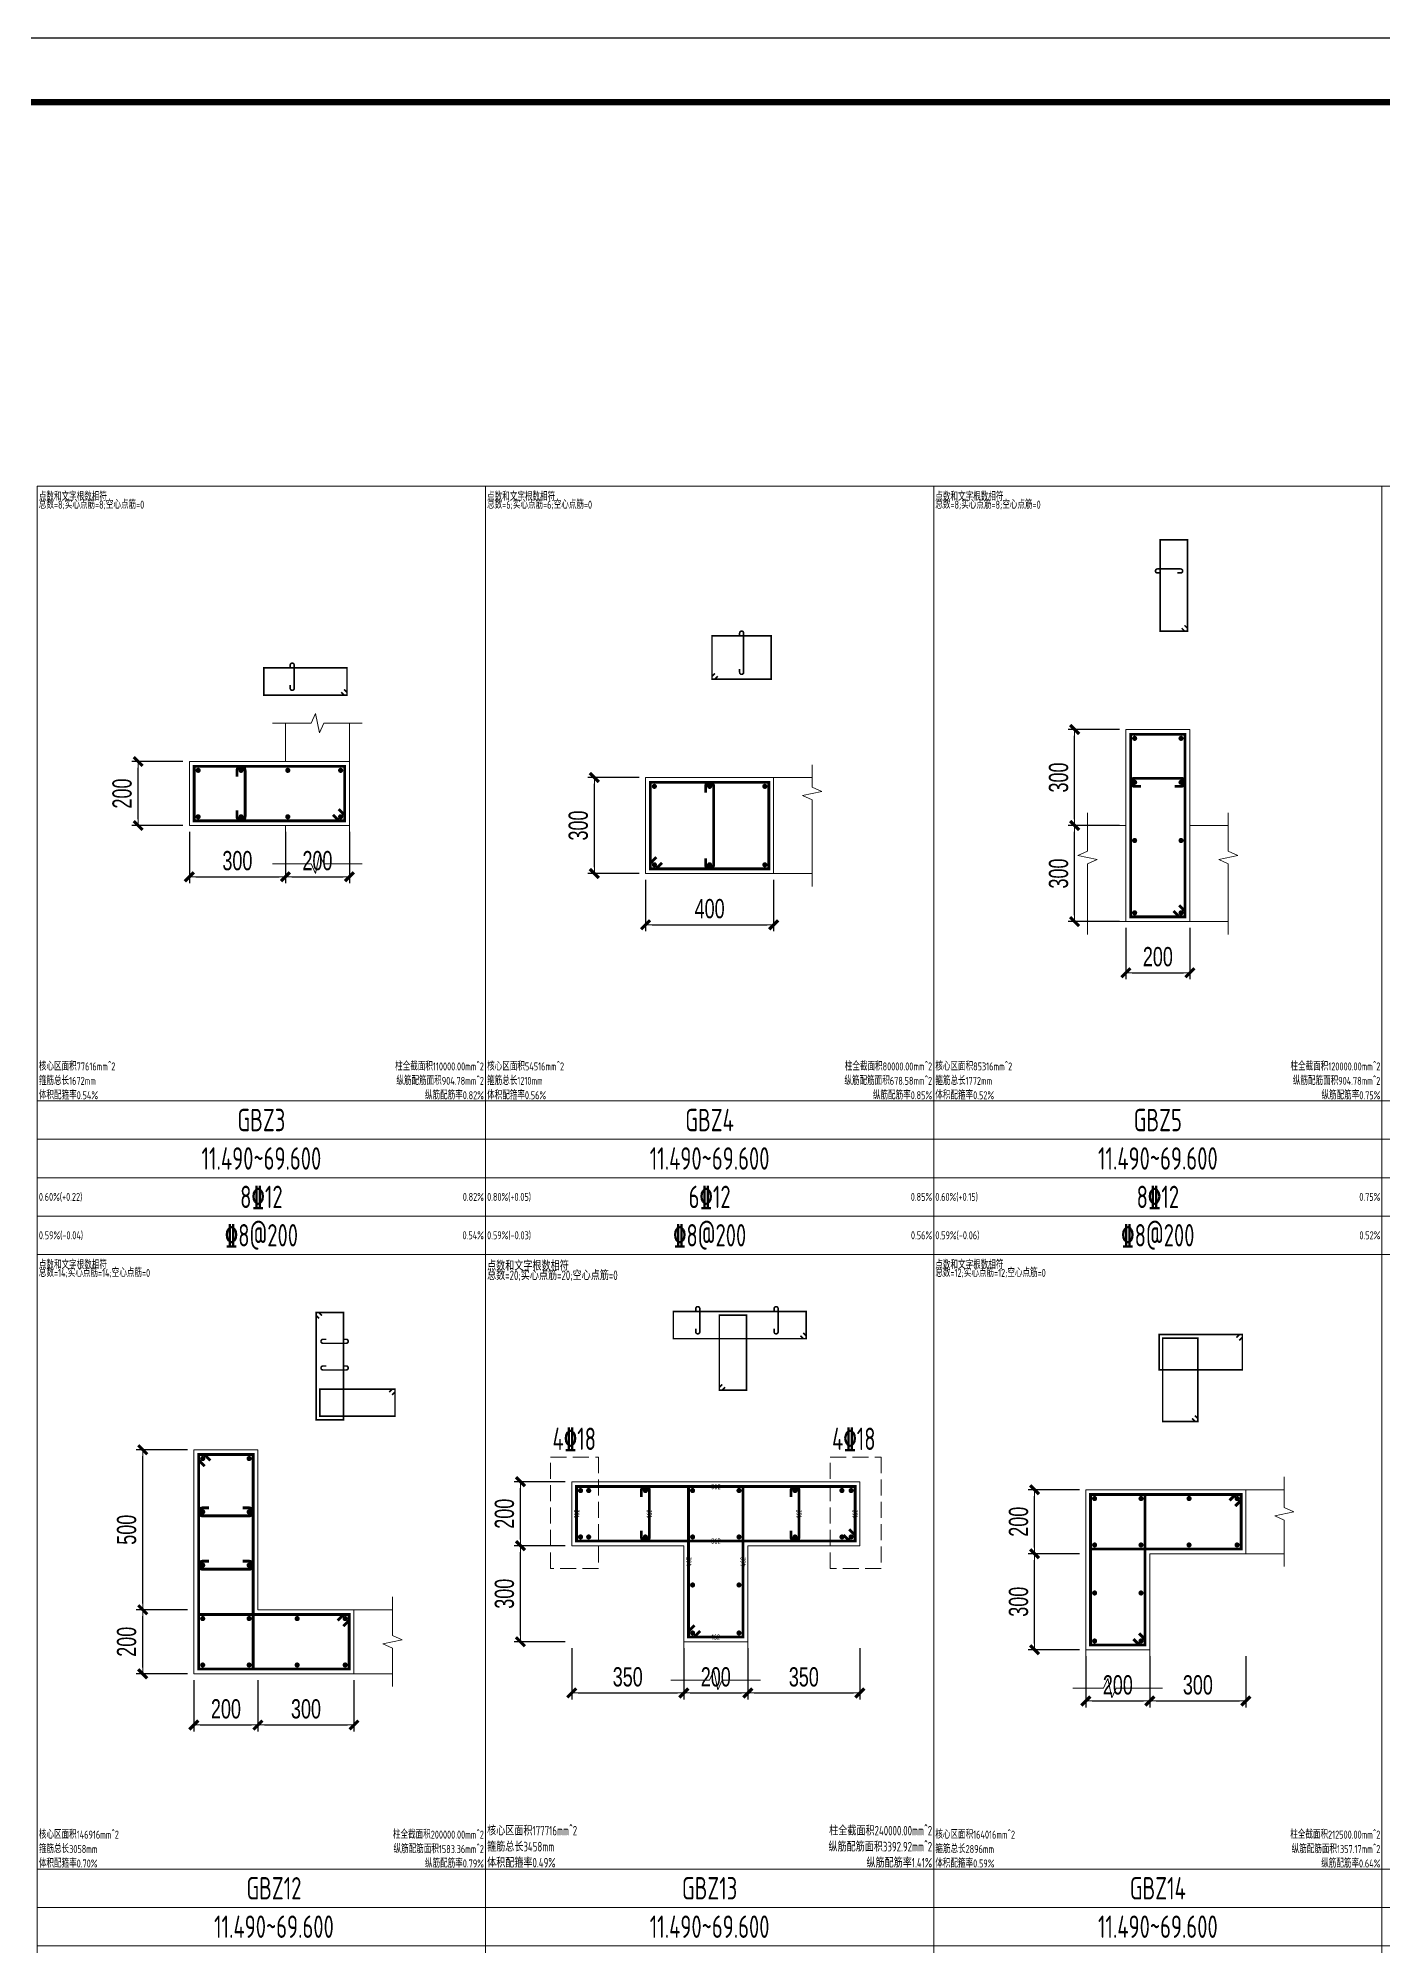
# Model space of a CAD drawing. Extents: x -129922 to 1190196, y -520662 to 139923.
# Drawn here: x 388096 to 409096, y -353309 to -323509 of the extents above; entities that cross this region are included whole.
import ezdxf
from ezdxf.enums import TextEntityAlignment as Align

# ---------------------------------------------------------------- set-up
doc = ezdxf.new("R2010")
doc.units = 0
doc.header["$LTSCALE"] = 1000
doc.header["$MEASUREMENT"] = 0
doc.linetypes.add('DASH', pattern=[0.35, 0.25, -0.1])
for name, color, linetype, lineweight in [('S-墙柱-REIN', 1, 'Continuous', 20), ('S-墙柱-大样细线', 7, 'Continuous', 20), ('S-墙柱-编号', 4, 'Continuous', 20), ('S-墙柱-连梁虚线', 4, 'DASH', 20), ('S-大样-DIM', 3, 'Continuous', 20), ('S-大样-REIN', 1, 'Continuous', 20), ('S-大样-实线', 2, 'Continuous', 20), ('S-通用-TAB', 7, 'Continuous', 20)]:
    doc.layers.add(name, color=color, linetype=linetype, lineweight=lineweight)
doc.layers.add('Y-云图图框', color=7, linetype='Continuous')
doc.layers.add('箍筋长度', color=3, linetype='Continuous', plot=False)
doc.layers.add('配箍校核', color=34, linetype='Continuous', plot=False)
doc.styles.add('_YT_Name', font='simhei.ttf', dxfattribs={"width": 0.8})
doc.styles.add('_YT_Sign_Text', font='ros.shx', dxfattribs={"width": 0.8, "bigfont": 'hztxt.shx'})
doc.styles.add('BW_Dim', font='Bweng.shx', dxfattribs={"width": 0.7, "bigfont": 'hztxt.shx'})
doc.styles.add('BW_Rein', font='tssdeng.shx', dxfattribs={"width": 0.7, "bigfont": 'hztxt.shx'})
doc.styles.get("Standard").update_dxf_attribs({"font": 'gbenor.shx', "bigfont": 'gbcbig.shx'})
doc.styles.add('TSSD_Rein', font='tssdeng.shx', dxfattribs={"width": 0.7, "bigfont": 'hztxt.shx'})
doc.dimstyles.new('Cyz_20_100', dxfattribs={"dimtxt": 300, "dimasz": 100, "dimexe": 100, "dimexo": 100, "dimgap": 100, "dimtad": 1, "dimdec": 0, "dimlfac": 0.2, "dimzin": 0, "dimdsep": 46, "dimtxsty": 'BW_Dim', "dimblk": '_bwk', "dimcen": 0, "dimclrt": 7, "dimadec": 0, "dimazin": 0, "dimtfac": 1, "dimtdec": 0, "dimtix": 1, "dimtmove": 2, "dimatfit": 0, "dimfxl": 0, "dimtolj": 1, "dimtzin": 0, "dimarcsym": 0})

# ---------------------------------------------------------------- blocks, each defined once
blk = doc.blocks.new('ECMCTK_A1_横_单行图名--0')
at = {"color": 4}
blk.add_lwpolyline([(0, 0), (841, 0), (841, 594), (0, 594)], close=True, dxfattribs=at)
at = {"const_width": 1}
blk.add_lwpolyline([(25, 10), (831, 10), (831, 584), (25, 584)], close=True, dxfattribs=at)
at = {"color": 80, "flags": 3}
for tag, height, p in [('YTHQINS', 3, (34.31, 585.5)), ('ECMCKEY', 3, (292.07, 288.23)), ('YTTQINS', 5.62, (848.03, 12.81)), ('YTFRAME', 3, (652.76, 5.84)), ('YTBARCODE_T1', 3, (749.78, 5.95))]:
    blk.add_attdef(tag, text='', height=height, dxfattribs=at).set_placement(p, align=Align.MIDDLE_CENTER)
for tag, height, style, width, p in [('证书编号', 4, '_YT_Sign_Text', 0.8, (708.87, 43.81)), ('审查批准号', 4, '_YT_Sign_Text', 0.8, (761.06, 43.81)), ('工程号', 4, '_YT_Sign_Text', 0.5, (804.08, 44.12)), ('设计单位', 6, '_YT_Name', 0.8, (623.75, 38.6)), ('建设单位', 4, '_YT_Sign_Text', 0.8, (734.96, 36.11)), ('阶段', 4, '_YT_Sign_Text', 0.8, (804.08, 35.81)), ('项目号', 4, '_YT_Sign_Text', 0.5, (822.08, 33.72)), ('项目名称', 4, '_YT_Sign_Text', 0.8, (734.96, 28.11)), ('专业', 4, '_YT_Sign_Text', 0.8, (804.08, 27.31)), ('图纸编号', 4, '_YT_Sign_Text', 0.5, (803.93, 19.36)), ('图纸名称', 4.5, '_YT_Name', 0.8, (735.39, 15.06)), ('出图比例', 4.2, '_YT_Sign_Text', 0.8, (681.82, 11.78)), ('日期', 4, '_YT_Sign_Text', 0.5, (803.88, 12.13)), ('版本号', 4, '_YT_Sign_Text', 0.8, (822.08, 13))]:
    blk.add_attdef(tag, text='', height=height, dxfattribs=dict(style=style, width=width)).set_placement(p, align=Align.CENTER)
at = {"style": '_YT_Sign_Text', "width": 0.8, "flags": 3}
for tag, p, height in [('{审定人}', (605.87, 26.45), 6.24), ('{校对人}', (658.35, 26.53), 6.24), ('[审定人]', (590.95, 27.81), 4.1), ('[校对人]', (642.23, 27.82), 4.1), ('[审核人]', (591.01, 19.76), 4.1), ('{审核人}', (606.98, 18.44), 6.24), ('[设计人]', (642.47, 20.21), 4.1), ('{设计人}', (658.48, 18.54), 6.24), ('[项目负责人]', (590.78, 12.01), 4.1), ('{项目负责人}', (608.28, 10.72), 6.24), ('[专业负责人]', (642.74, 11.77), 4.1), ('{专业负责人}', (658.58, 10.36), 6.24)]:
    blk.add_attdef(tag, p, '', height=height, dxfattribs=at)
at = {"color": 80, "flags": 3}
for tag, p in [('YTQRCODE', (551.04, 11.91)), ('YTBZSIT', (25, 10)), ('EXT_TK_LEFT', (25, 10))]:
    blk.add_attdef(tag, p, '', height=3, dxfattribs=at)
blk = doc.blocks.new('_bwk')
blk.add_line((-1, 0), (0, 0))
at = {"const_width": 0.5}
blk.add_lwpolyline([(-0.7, -0.7), (0.7, 0.7)], dxfattribs=at)
blk = doc.blocks.new('*D1570')
at = {"layer": 'Defpoints', "color": 0}
for p in [(391528, -349059), (393028, -349059), (393028, -349859)]:
    blk.add_point(p, dxfattribs=at)
at = {"layer": 'S-大样-DIM', "color": 0, "lineweight": -2}
for p, q in [((391528, -349159), (391528, -349959)), ((393028, -349159), (393028, -349959)), ((391628, -349859), (392928, -349859))]:
    blk.add_line(p, q, dxfattribs=at)
at = {"layer": 'S-大样-DIM', "color": 0, "lineweight": -2, "xscale": 100, "yscale": 100, "zscale": 100, "rotation": 180}
blk.add_blockref('_bwk', (391528, -349859), dxfattribs=at)
at = {"layer": 'S-大样-DIM', "color": 0, "lineweight": -2, "xscale": 100, "yscale": 100, "zscale": 100}
blk.add_blockref('_bwk', (393028, -349859), dxfattribs=at)
at = {"layer": 'S-大样-DIM', "color": 7, "insert": (392278, -349609), "char_height": 300, "attachment_point": 5, "style": 'BW_Dim'}
blk.add_mtext('\\A1;300', dxfattribs=at)
blk = doc.blocks.new('*D1571')
at = {"layer": 'Defpoints', "color": 0}
for p in [(390528, -349059), (391528, -349059), (391528, -349859)]:
    blk.add_point(p, dxfattribs=at)
at = {"layer": 'S-大样-DIM', "color": 0, "lineweight": -2}
for p, q in [((390528, -349159), (390528, -349959)), ((391528, -349159), (391528, -349959)), ((390628, -349859), (391428, -349859))]:
    blk.add_line(p, q, dxfattribs=at)
at = {"layer": 'S-大样-DIM', "color": 0, "lineweight": -2, "xscale": 100, "yscale": 100, "zscale": 100, "rotation": 180}
blk.add_blockref('_bwk', (390528, -349859), dxfattribs=at)
at = {"layer": 'S-大样-DIM', "color": 0, "lineweight": -2, "xscale": 100, "yscale": 100, "zscale": 100}
blk.add_blockref('_bwk', (391528, -349859), dxfattribs=at)
at = {"layer": 'S-大样-DIM', "color": 7, "insert": (391028, -349609), "char_height": 300, "attachment_point": 5, "style": 'BW_Dim'}
blk.add_mtext('\\A1;200', dxfattribs=at)
blk = doc.blocks.new('*D1572')
at = {"layer": 'Defpoints', "color": 0}
for p in [(389728, -345559), (390528, -345559), (390528, -348059)]:
    blk.add_point(p, dxfattribs=at)
at = {"layer": 'S-大样-DIM', "color": 0, "lineweight": -2}
for p, q in [((390428, -345559), (389628, -345559)), ((389728, -347959), (389728, -345659)), ((390428, -348059), (389628, -348059))]:
    blk.add_line(p, q, dxfattribs=at)
at = {"layer": 'S-大样-DIM', "color": 0, "lineweight": -2, "xscale": 100, "yscale": 100, "zscale": 100}
for p, rotation in [((389728, -345559), 90), ((389728, -348059), 270)]:
    blk.add_blockref('_bwk', p, dxfattribs=dict(at, rotation=rotation))
at = {"layer": 'S-大样-DIM', "color": 7, "insert": (389478, -346809), "char_height": 300, "attachment_point": 5, "rotation": 90, "style": 'BW_Dim'}
blk.add_mtext('\\A1;500', dxfattribs=at)
blk = doc.blocks.new('*D1573')
at = {"layer": 'Defpoints', "color": 0}
for p in [(389728, -348059), (390528, -348059), (390528, -349059)]:
    blk.add_point(p, dxfattribs=at)
at = {"layer": 'S-大样-DIM', "color": 0, "lineweight": -2}
for p, q in [((390428, -348059), (389628, -348059)), ((389728, -348959), (389728, -348159)), ((390428, -349059), (389628, -349059))]:
    blk.add_line(p, q, dxfattribs=at)
at = {"layer": 'S-大样-DIM', "color": 0, "lineweight": -2, "xscale": 100, "yscale": 100, "zscale": 100}
for p, rotation in [((389728, -348059), 90), ((389728, -349059), 270)]:
    blk.add_blockref('_bwk', p, dxfattribs=dict(at, rotation=rotation))
at = {"layer": 'S-大样-DIM', "color": 7, "insert": (389478, -348559), "char_height": 300, "attachment_point": 5, "rotation": 90, "style": 'BW_Dim'}
blk.add_mtext('\\A1;200', dxfattribs=at)
blk = doc.blocks.new('*D1578')
at = {"layer": 'Defpoints', "color": 0}
for p in [(389657, -334809), (390457, -334809), (390457, -335809)]:
    blk.add_point(p, dxfattribs=at)
at = {"layer": 'S-大样-DIM', "color": 0, "lineweight": -2}
for p, q in [((390357, -334809), (389557, -334809)), ((389657, -335709), (389657, -334909)), ((390357, -335809), (389557, -335809))]:
    blk.add_line(p, q, dxfattribs=at)
at = {"layer": 'S-大样-DIM', "color": 0, "lineweight": -2, "xscale": 100, "yscale": 100, "zscale": 100}
for p, rotation in [((389657, -334809), 90), ((389657, -335809), 270)]:
    blk.add_blockref('_bwk', p, dxfattribs=dict(at, rotation=rotation))
at = {"layer": 'S-大样-DIM', "color": 7, "insert": (389407, -335309), "char_height": 300, "attachment_point": 5, "rotation": 90, "style": 'BW_Dim'}
blk.add_mtext('\\A1;200', dxfattribs=at)
blk = doc.blocks.new('*D1579')
at = {"layer": 'Defpoints', "color": 0}
for p in [(397582, -336559), (399582, -336559), (399582, -337359)]:
    blk.add_point(p, dxfattribs=at)
at = {"layer": 'S-大样-DIM', "color": 0, "lineweight": -2}
for p, q in [((397582, -336659), (397582, -337459)), ((399582, -336659), (399582, -337459)), ((397682, -337359), (399482, -337359))]:
    blk.add_line(p, q, dxfattribs=at)
at = {"layer": 'S-大样-DIM', "color": 0, "lineweight": -2, "xscale": 100, "yscale": 100, "zscale": 100, "rotation": 180}
blk.add_blockref('_bwk', (397582, -337359), dxfattribs=at)
at = {"layer": 'S-大样-DIM', "color": 0, "lineweight": -2, "xscale": 100, "yscale": 100, "zscale": 100}
blk.add_blockref('_bwk', (399582, -337359), dxfattribs=at)
at = {"layer": 'S-大样-DIM', "color": 7, "insert": (398582, -337109), "char_height": 300, "attachment_point": 5, "style": 'BW_Dim'}
blk.add_mtext('\\A1;400', dxfattribs=at)
blk = doc.blocks.new('*D1580')
at = {"layer": 'Defpoints', "color": 0}
for p in [(396782, -335059), (397582, -335059), (397582, -336559)]:
    blk.add_point(p, dxfattribs=at)
at = {"layer": 'S-大样-DIM', "color": 0, "lineweight": -2}
for p, q in [((397482, -335059), (396682, -335059)), ((396782, -336459), (396782, -335159)), ((397482, -336559), (396682, -336559))]:
    blk.add_line(p, q, dxfattribs=at)
at = {"layer": 'S-大样-DIM', "color": 0, "lineweight": -2, "xscale": 100, "yscale": 100, "zscale": 100}
for p, rotation in [((396782, -335059), 90), ((396782, -336559), 270)]:
    blk.add_blockref('_bwk', p, dxfattribs=dict(at, rotation=rotation))
at = {"layer": 'S-大样-DIM', "color": 7, "insert": (396532, -335809), "char_height": 300, "attachment_point": 5, "rotation": 90, "style": 'BW_Dim'}
blk.add_mtext('\\A1;300', dxfattribs=at)
blk = doc.blocks.new('*D1594')
at = {"layer": 'Defpoints', "color": 0}
for p in [(399178, -348559), (400928, -348559), (400928, -349359)]:
    blk.add_point(p, dxfattribs=at)
at = {"layer": 'S-大样-DIM', "color": 0, "lineweight": -2}
for p, q in [((399178, -348659), (399178, -349459)), ((400928, -348659), (400928, -349459)), ((399278, -349359), (400828, -349359))]:
    blk.add_line(p, q, dxfattribs=at)
at = {"layer": 'S-大样-DIM', "color": 0, "lineweight": -2, "xscale": 100, "yscale": 100, "zscale": 100, "rotation": 180}
blk.add_blockref('_bwk', (399178, -349359), dxfattribs=at)
at = {"layer": 'S-大样-DIM', "color": 0, "lineweight": -2, "xscale": 100, "yscale": 100, "zscale": 100}
blk.add_blockref('_bwk', (400928, -349359), dxfattribs=at)
at = {"layer": 'S-大样-DIM', "color": 7, "insert": (400053, -349109), "char_height": 300, "attachment_point": 5, "style": 'BW_Dim'}
blk.add_mtext('\\A1;350', dxfattribs=at)
blk = doc.blocks.new('*D1595')
at = {"layer": 'Defpoints', "color": 0}
for p in [(398178, -348559), (399178, -348559), (399178, -349359)]:
    blk.add_point(p, dxfattribs=at)
at = {"layer": 'S-大样-DIM', "color": 0, "lineweight": -2}
for p, q in [((398178, -348659), (398178, -349459)), ((399178, -348659), (399178, -349459)), ((398278, -349359), (399078, -349359))]:
    blk.add_line(p, q, dxfattribs=at)
at = {"layer": 'S-大样-DIM', "color": 0, "lineweight": -2, "xscale": 100, "yscale": 100, "zscale": 100, "rotation": 180}
blk.add_blockref('_bwk', (398178, -349359), dxfattribs=at)
at = {"layer": 'S-大样-DIM', "color": 0, "lineweight": -2, "xscale": 100, "yscale": 100, "zscale": 100}
blk.add_blockref('_bwk', (399178, -349359), dxfattribs=at)
at = {"layer": 'S-大样-DIM', "color": 7, "insert": (398678, -349109), "char_height": 300, "attachment_point": 5, "style": 'BW_Dim'}
blk.add_mtext('\\A1;200', dxfattribs=at)
blk = doc.blocks.new('*D1596')
at = {"layer": 'Defpoints', "color": 0}
for p in [(396428, -348559), (398178, -348559), (398178, -349359)]:
    blk.add_point(p, dxfattribs=at)
at = {"layer": 'S-大样-DIM', "color": 0, "lineweight": -2}
for p, q in [((396428, -348659), (396428, -349459)), ((398178, -348659), (398178, -349459)), ((396528, -349359), (398078, -349359))]:
    blk.add_line(p, q, dxfattribs=at)
at = {"layer": 'S-大样-DIM', "color": 0, "lineweight": -2, "xscale": 100, "yscale": 100, "zscale": 100, "rotation": 180}
blk.add_blockref('_bwk', (396428, -349359), dxfattribs=at)
at = {"layer": 'S-大样-DIM', "color": 0, "lineweight": -2, "xscale": 100, "yscale": 100, "zscale": 100}
blk.add_blockref('_bwk', (398178, -349359), dxfattribs=at)
at = {"layer": 'S-大样-DIM', "color": 7, "insert": (397303, -349109), "char_height": 300, "attachment_point": 5, "style": 'BW_Dim'}
blk.add_mtext('\\A1;350', dxfattribs=at)
blk = doc.blocks.new('*D1597')
at = {"layer": 'Defpoints', "color": 0}
for p in [(395628, -346059), (396428, -346059), (396428, -347059)]:
    blk.add_point(p, dxfattribs=at)
at = {"layer": 'S-大样-DIM', "color": 0, "lineweight": -2}
for p, q in [((396328, -346059), (395528, -346059)), ((395628, -346959), (395628, -346159)), ((396328, -347059), (395528, -347059))]:
    blk.add_line(p, q, dxfattribs=at)
at = {"layer": 'S-大样-DIM', "color": 0, "lineweight": -2, "xscale": 100, "yscale": 100, "zscale": 100}
for p, rotation in [((395628, -346059), 90), ((395628, -347059), 270)]:
    blk.add_blockref('_bwk', p, dxfattribs=dict(at, rotation=rotation))
at = {"layer": 'S-大样-DIM', "color": 7, "insert": (395378, -346559), "char_height": 300, "attachment_point": 5, "rotation": 90, "style": 'BW_Dim'}
blk.add_mtext('\\A1;200', dxfattribs=at)
blk = doc.blocks.new('*D1598')
at = {"layer": 'Defpoints', "color": 0}
for p in [(395628, -347059), (396428, -347059), (396428, -348559)]:
    blk.add_point(p, dxfattribs=at)
at = {"layer": 'S-大样-DIM', "color": 0, "lineweight": -2}
for p, q in [((396328, -347059), (395528, -347059)), ((395628, -348459), (395628, -347159)), ((396328, -348559), (395528, -348559))]:
    blk.add_line(p, q, dxfattribs=at)
at = {"layer": 'S-大样-DIM', "color": 0, "lineweight": -2, "xscale": 100, "yscale": 100, "zscale": 100}
for p, rotation in [((395628, -347059), 90), ((395628, -348559), 270)]:
    blk.add_blockref('_bwk', p, dxfattribs=dict(at, rotation=rotation))
at = {"layer": 'S-大样-DIM', "color": 7, "insert": (395378, -347809), "char_height": 300, "attachment_point": 5, "rotation": 90, "style": 'BW_Dim'}
blk.add_mtext('\\A1;300', dxfattribs=at)
blk = doc.blocks.new('*D1599')
at = {"layer": 'Defpoints', "color": 0}
for p in [(405457, -348684), (406957, -348684), (406957, -349484)]:
    blk.add_point(p, dxfattribs=at)
at = {"layer": 'S-大样-DIM', "color": 0, "lineweight": -2}
for p, q in [((405457, -348784), (405457, -349584)), ((406957, -348784), (406957, -349584)), ((405557, -349484), (406857, -349484))]:
    blk.add_line(p, q, dxfattribs=at)
at = {"layer": 'S-大样-DIM', "color": 0, "lineweight": -2, "xscale": 100, "yscale": 100, "zscale": 100, "rotation": 180}
blk.add_blockref('_bwk', (405457, -349484), dxfattribs=at)
at = {"layer": 'S-大样-DIM', "color": 0, "lineweight": -2, "xscale": 100, "yscale": 100, "zscale": 100}
blk.add_blockref('_bwk', (406957, -349484), dxfattribs=at)
at = {"layer": 'S-大样-DIM', "color": 7, "insert": (406207, -349234), "char_height": 300, "attachment_point": 5, "style": 'BW_Dim'}
blk.add_mtext('\\A1;300', dxfattribs=at)
blk = doc.blocks.new('*D1600')
at = {"layer": 'Defpoints', "color": 0}
for p in [(404457, -348684), (405457, -348684), (405457, -349484)]:
    blk.add_point(p, dxfattribs=at)
at = {"layer": 'S-大样-DIM', "color": 0, "lineweight": -2}
for p, q in [((404457, -348784), (404457, -349584)), ((405457, -348784), (405457, -349584)), ((404557, -349484), (405357, -349484))]:
    blk.add_line(p, q, dxfattribs=at)
at = {"layer": 'S-大样-DIM', "color": 0, "lineweight": -2, "xscale": 100, "yscale": 100, "zscale": 100, "rotation": 180}
blk.add_blockref('_bwk', (404457, -349484), dxfattribs=at)
at = {"layer": 'S-大样-DIM', "color": 0, "lineweight": -2, "xscale": 100, "yscale": 100, "zscale": 100}
blk.add_blockref('_bwk', (405457, -349484), dxfattribs=at)
at = {"layer": 'S-大样-DIM', "color": 7, "insert": (404957, -349234), "char_height": 300, "attachment_point": 5, "style": 'BW_Dim'}
blk.add_mtext('\\A1;200', dxfattribs=at)
blk = doc.blocks.new('*D1601')
at = {"layer": 'Defpoints', "color": 0}
for p in [(403657, -346184), (404457, -346184), (404457, -347184)]:
    blk.add_point(p, dxfattribs=at)
at = {"layer": 'S-大样-DIM', "color": 0, "lineweight": -2}
for p, q in [((404357, -346184), (403557, -346184)), ((403657, -347084), (403657, -346284)), ((404357, -347184), (403557, -347184))]:
    blk.add_line(p, q, dxfattribs=at)
at = {"layer": 'S-大样-DIM', "color": 0, "lineweight": -2, "xscale": 100, "yscale": 100, "zscale": 100}
for p, rotation in [((403657, -346184), 90), ((403657, -347184), 270)]:
    blk.add_blockref('_bwk', p, dxfattribs=dict(at, rotation=rotation))
at = {"layer": 'S-大样-DIM', "color": 7, "insert": (403407, -346684), "char_height": 300, "attachment_point": 5, "rotation": 90, "style": 'BW_Dim'}
blk.add_mtext('\\A1;200', dxfattribs=at)
blk = doc.blocks.new('*D1602')
at = {"layer": 'Defpoints', "color": 0}
for p in [(403657, -347184), (404457, -347184), (404457, -348684)]:
    blk.add_point(p, dxfattribs=at)
at = {"layer": 'S-大样-DIM', "color": 0, "lineweight": -2}
for p, q in [((404357, -347184), (403557, -347184)), ((403657, -348584), (403657, -347284)), ((404357, -348684), (403557, -348684))]:
    blk.add_line(p, q, dxfattribs=at)
at = {"layer": 'S-大样-DIM', "color": 0, "lineweight": -2, "xscale": 100, "yscale": 100, "zscale": 100}
for p, rotation in [((403657, -347184), 90), ((403657, -348684), 270)]:
    blk.add_blockref('_bwk', p, dxfattribs=dict(at, rotation=rotation))
at = {"layer": 'S-大样-DIM', "color": 7, "insert": (403407, -347934), "char_height": 300, "attachment_point": 5, "rotation": 90, "style": 'BW_Dim'}
blk.add_mtext('\\A1;300', dxfattribs=at)
blk = doc.blocks.new('*D1642')
at = {"layer": 'Defpoints', "color": 0}
for p in [(405082, -337309), (406082, -337309), (406082, -338109)]:
    blk.add_point(p, dxfattribs=at)
at = {"layer": 'S-大样-DIM', "color": 0, "lineweight": -2}
for p, q in [((405082, -337409), (405082, -338209)), ((406082, -337409), (406082, -338209)), ((405182, -338109), (405982, -338109))]:
    blk.add_line(p, q, dxfattribs=at)
at = {"layer": 'S-大样-DIM', "color": 0, "lineweight": -2, "xscale": 100, "yscale": 100, "zscale": 100, "rotation": 180}
blk.add_blockref('_bwk', (405082, -338109), dxfattribs=at)
at = {"layer": 'S-大样-DIM', "color": 0, "lineweight": -2, "xscale": 100, "yscale": 100, "zscale": 100}
blk.add_blockref('_bwk', (406082, -338109), dxfattribs=at)
at = {"layer": 'S-大样-DIM', "color": 7, "insert": (405582, -337859), "char_height": 300, "attachment_point": 5, "style": 'BW_Dim'}
blk.add_mtext('\\A1;200', dxfattribs=at)
blk = doc.blocks.new('*D1550')
at = {"layer": 'Defpoints', "color": 0}
for p in [(390457, -335809), (391957, -335809), (391957, -336609)]:
    blk.add_point(p, dxfattribs=at)
at = {"layer": 'S-大样-DIM', "color": 0, "lineweight": -2}
for p, q in [((390457, -335909), (390457, -336709)), ((391957, -335909), (391957, -336709)), ((390557, -336609), (391857, -336609))]:
    blk.add_line(p, q, dxfattribs=at)
at = {"layer": 'S-大样-DIM', "color": 0, "lineweight": -2, "xscale": 100, "yscale": 100, "zscale": 100, "rotation": 180}
blk.add_blockref('_bwk', (390457, -336609), dxfattribs=at)
at = {"layer": 'S-大样-DIM', "color": 0, "lineweight": -2, "xscale": 100, "yscale": 100, "zscale": 100}
blk.add_blockref('_bwk', (391957, -336609), dxfattribs=at)
at = {"layer": 'S-大样-DIM', "color": 7, "insert": (391207, -336359), "char_height": 300, "attachment_point": 5, "style": 'BW_Dim'}
blk.add_mtext('\\A1;300', dxfattribs=at)
blk = doc.blocks.new('*D1551')
at = {"layer": 'Defpoints', "color": 0}
for p in [(391957, -335809), (392957, -335809), (392957, -336609)]:
    blk.add_point(p, dxfattribs=at)
at = {"layer": 'S-大样-DIM', "color": 0, "lineweight": -2}
for p, q in [((391957, -335909), (391957, -336709)), ((392957, -335909), (392957, -336709)), ((392057, -336609), (392857, -336609))]:
    blk.add_line(p, q, dxfattribs=at)
at = {"layer": 'S-大样-DIM', "color": 0, "lineweight": -2, "xscale": 100, "yscale": 100, "zscale": 100, "rotation": 180}
blk.add_blockref('_bwk', (391957, -336609), dxfattribs=at)
at = {"layer": 'S-大样-DIM', "color": 0, "lineweight": -2, "xscale": 100, "yscale": 100, "zscale": 100}
blk.add_blockref('_bwk', (392957, -336609), dxfattribs=at)
at = {"layer": 'S-大样-DIM', "color": 7, "insert": (392457, -336359), "char_height": 300, "attachment_point": 5, "style": 'BW_Dim'}
blk.add_mtext('\\A1;200', dxfattribs=at)
blk = doc.blocks.new('*D1552')
at = {"layer": 'Defpoints', "color": 0}
for p in [(404282, -335809), (405082, -335809), (405082, -337309)]:
    blk.add_point(p, dxfattribs=at)
at = {"layer": 'S-大样-DIM', "color": 0, "lineweight": -2}
for p, q in [((404982, -335809), (404182, -335809)), ((404282, -337209), (404282, -335909)), ((404982, -337309), (404182, -337309))]:
    blk.add_line(p, q, dxfattribs=at)
at = {"layer": 'S-大样-DIM', "color": 0, "lineweight": -2, "xscale": 100, "yscale": 100, "zscale": 100}
for p, rotation in [((404282, -335809), 90), ((404282, -337309), 270)]:
    blk.add_blockref('_bwk', p, dxfattribs=dict(at, rotation=rotation))
at = {"layer": 'S-大样-DIM', "color": 7, "insert": (404032, -336559), "char_height": 300, "attachment_point": 5, "rotation": 90, "style": 'BW_Dim'}
blk.add_mtext('\\A1;300', dxfattribs=at)
blk = doc.blocks.new('*D1553')
at = {"layer": 'Defpoints', "color": 0}
for p in [(404282, -334309), (405082, -334309), (405082, -335809)]:
    blk.add_point(p, dxfattribs=at)
at = {"layer": 'S-大样-DIM', "color": 0, "lineweight": -2}
for p, q in [((404982, -334309), (404182, -334309)), ((404282, -335709), (404282, -334409)), ((404982, -335809), (404182, -335809))]:
    blk.add_line(p, q, dxfattribs=at)
at = {"layer": 'S-大样-DIM', "color": 0, "lineweight": -2, "xscale": 100, "yscale": 100, "zscale": 100}
for p, rotation in [((404282, -334309), 90), ((404282, -335809), 270)]:
    blk.add_blockref('_bwk', p, dxfattribs=dict(at, rotation=rotation))
at = {"layer": 'S-大样-DIM', "color": 7, "insert": (404032, -335059), "char_height": 300, "attachment_point": 5, "rotation": 90, "style": 'BW_Dim'}
blk.add_mtext('\\A1;300', dxfattribs=at)

msp = doc.modelspace()

# ---------------------------------------------------------------- linework, layer by layer
at = {"layer": 'S-墙柱-REIN', "const_width": 40}
for points in [[(405199.2, -334447, 1), (405239.2, -334447, 1)], [(405924.2, -334447, 1), (405964.2, -334447, 1)], [(390574.2, -334947, 1), (390614.2, -334947, 1)], [(391244.2, -334947, 1), (391284.2, -334947, 1)], [(391974.2, -334947, 1), (392014.2, -334947, 1)], [(392799.2, -334947, 1), (392839.2, -334947, 1)], [(397699.2, -335197, 1), (397739.2, -335197, 1)], [(398561.7, -335197, 1), (398601.7, -335197, 1)], [(399424.2, -335197, 1), (399464.2, -335197, 1)], [(405199.2, -335133.3, 1), (405239.2, -335133.3, 1)], [(405924.2, -335133.3, 1), (405964.2, -335133.3, 1)], [(390574.2, -335672, 1), (390614.2, -335672, 1)], [(391244.2, -335672, 1), (391284.2, -335672, 1)], [(391974.2, -335672, 1), (392014.2, -335672, 1)], [(392799.2, -335672, 1), (392839.2, -335672, 1)], [(405199.2, -336042.6, 1), (405239.2, -336042.6, 1)], [(405924.2, -336042.6, 1), (405964.2, -336042.6, 1)], [(397699.2, -336422, 1), (397739.2, -336422, 1)], [(398561.7, -336422, 1), (398601.7, -336422, 1)], [(399424.2, -336422, 1), (399464.2, -336422, 1)], [(405199.2, -337172, 1), (405239.2, -337172, 1)], [(405924.2, -337172, 1), (405964.2, -337172, 1)], [(390645.2, -345697, 1), (390685.2, -345697, 1)], [(391370.2, -345697, 1), (391410.2, -345697, 1)], [(396546, -346197, 1), (396586, -346197, 1)], [(396673.1, -346197, 1), (396713.1, -346197, 1)], [(397558.7, -346197, 1), (397598.7, -346197, 1)], [(398296, -346197, 1), (398336, -346197, 1)], [(399021, -346197, 1), (399061, -346197, 1)], [(399896, -346197, 1), (399936, -346197, 1)], [(400628.4, -346197, 1), (400668.4, -346197, 1)], [(400771, -346197, 1), (400811, -346197, 1)], [(390645.2, -346530.3, 1), (390685.2, -346530.3, 1)], [(391370.2, -346530.3, 1), (391410.2, -346530.3, 1)], [(404574.2, -346322, 1), (404614.2, -346322, 1)], [(405299.2, -346322, 1), (405339.2, -346322, 1)], [(406049.2, -346322, 1), (406089.2, -346322, 1)], [(406799.2, -346322, 1), (406839.2, -346322, 1)], [(396546, -346922, 1), (396586, -346922, 1)], [(396673.1, -346922, 1), (396713.1, -346922, 1)], [(397558.7, -346922, 1), (397598.7, -346922, 1)], [(398296, -346922, 1), (398336, -346922, 1)], [(399021, -346922, 1), (399061, -346922, 1)], [(399896, -346922, 1), (399936, -346922, 1)], [(400628.4, -346922, 1), (400668.4, -346922, 1)], [(400771, -346922, 1), (400811, -346922, 1)], [(404574.2, -347047, 1), (404614.2, -347047, 1)], [(405299.2, -347047, 1), (405339.2, -347047, 1)], [(406049.2, -347047, 1), (406089.2, -347047, 1)], [(406799.2, -347047, 1), (406839.2, -347047, 1)], [(390645.2, -347363.6, 1), (390685.2, -347363.6, 1)], [(391370.2, -347363.6, 1), (391410.2, -347363.6, 1)], [(398296, -347672, 1), (398336, -347672, 1)], [(399021, -347672, 1), (399061, -347672, 1)], [(404574.2, -347797, 1), (404614.2, -347797, 1)], [(405299.2, -347797, 1), (405339.2, -347797, 1)], [(390645.2, -348197, 1), (390685.2, -348197, 1)], [(391370.2, -348197, 1), (391410.2, -348197, 1)], [(392120.2, -348197, 1), (392160.2, -348197, 1)], [(392870.2, -348197, 1), (392910.2, -348197, 1)], [(398296, -348422, 1), (398336, -348422, 1)], [(399021, -348422, 1), (399061, -348422, 1)], [(404574.2, -348547, 1), (404614.2, -348547, 1)], [(405299.2, -348547, 1), (405339.2, -348547, 1)], [(390645.2, -348922, 1), (390685.2, -348922, 1)], [(391370.2, -348922, 1), (391410.2, -348922, 1)], [(392120.2, -348922, 1), (392160.2, -348922, 1)], [(392870.2, -348922, 1), (392910.2, -348922, 1)]]:
    msp.add_lwpolyline(points, format="xyb", close=True, dxfattribs=at)
at = {"layer": 'S-墙柱-大样细线'}
for points in [[(406081.7, -337309.5), (405081.7, -337309.5), (405081.7, -334309.5), (406081.7, -334309.5)], [(390456.7, -335809.5), (392956.7, -335809.5), (392956.7, -334809.5), (390456.7, -334809.5)], [(399581.7, -336559.5), (397581.7, -336559.5), (397581.7, -335059.5), (399581.7, -335059.5)], [(391527.7, -348059.5), (393027.7, -348059.5), (393027.7, -349059.5), (390527.7, -349059.5), (390527.7, -345559.5), (391527.7, -345559.5)], [(396428.5, -346059.5), (396428.5, -347059.5), (398178.5, -347059.5), (398178.5, -348559.5), (399178.5, -348559.5), (399178.5, -347059.5), (400928.5, -347059.5), (400928.5, -346059.5)], [(405456.7, -347184.5), (405456.7, -348684.5), (404456.7, -348684.5), (404456.7, -346184.5), (406956.7, -346184.5), (406956.7, -347184.5)]]:
    msp.add_lwpolyline(points, close=True, dxfattribs=at)
at = {"layer": 'S-墙柱-连梁虚线'}
for points in [[(396097.9, -345672.8), (396847.9, -345672.8), (396847.9, -347412.8), (396097.9, -347412.8)], [(400463.4, -345672.8), (401263.4, -345672.8), (401263.4, -347412.8), (400463.4, -347412.8)]]:
    msp.add_lwpolyline(points, close=True, dxfattribs=at)
at = {"layer": 'S-大样-REIN', "color": 1}
for points, const_width in [([(405954.1, -332726), (406000, -332772), (406044.2, -332772), (406044.2, -331347), (405619.2, -331347), (405619.2, -332772), (406044.2, -332772), (406044.2, -332727.8), (405998.3, -332681.8)], 25), ([(398665.2, -333431.8), (398619.2, -333477.8), (398619.2, -333522), (399544.2, -333522), (399544.2, -332847), (398619.2, -332847), (398619.2, -333522), (398663.4, -333522), (398709.4, -333476)], 25), ([(392873.3, -333681.8), (392919.2, -333727.8), (392919.2, -333772), (391619.2, -333772), (391619.2, -333347), (392919.2, -333347), (392919.2, -333772), (392875, -333772), (392829.1, -333726)], 25), ([(405826.4, -337142.6), (405918.3, -337234.5), (406006.7, -337234.5), (406006.7, -334384.5), (405156.7, -334384.5), (405156.7, -337234.5), (406006.7, -337234.5), (406006.7, -337146.1), (405914.8, -337054.2)], 45), ([(392789.8, -335554.2), (392881.7, -335646.1), (392881.7, -335734.5), (390531.7, -335734.5), (390531.7, -334884.5), (392881.7, -334884.5), (392881.7, -335734.5), (392793.3, -335734.5), (392701.4, -335642.6)], 45), ([(397748.7, -336304.2), (397656.7, -336396.1), (397656.7, -336484.5), (399506.7, -336484.5), (399506.7, -335134.5), (397656.7, -335134.5), (397656.7, -336484.5), (397745.1, -336484.5), (397837, -336392.6)], 45), ([(392527.6, -343463.6), (392481.6, -343417.6), (392437.4, -343417.6), (392437.4, -345092.6), (392862.4, -345092.6), (392862.4, -343417.6), (392437.4, -343417.6), (392437.4, -343461.8), (392483.4, -343507.8)], 25), ([(400043.3, -343734.1), (400089.2, -343780), (400089.2, -343824.2), (398015.5, -343824.2), (398015.5, -343399.2), (400089.2, -343399.2), (400089.2, -343824.2), (400045, -343824.2), (399999.1, -343778.3)], 25), ([(398823.1, -344584.5), (398777.2, -344630.5), (398733, -344630.5), (398733, -343455.5), (399158, -343455.5), (399158, -344630.5), (398733, -344630.5), (398733, -344586.3), (398778.9, -344540.3)], 25), ([(406855.1, -343851.4), (406901, -343805.4), (406901, -343761.2), (405601, -343761.2), (405601, -344311.2), (406901, -344311.2), (406901, -343761.2), (406856.8, -343761.2), (406810.9, -343807.2)], 25), ([(406117.1, -345071.5), (406163.1, -345117.4), (406207.3, -345117.4), (406207.3, -343817.4), (405657.3, -343817.4), (405657.3, -345117.4), (406207.3, -345117.4), (406207.3, -345073.3), (406161.3, -345027.3)], 25), ([(393622.7, -344701.5), (393668.6, -344655.6), (393668.6, -344611.4), (392493.6, -344611.4), (392493.6, -345036.4), (393668.6, -345036.4), (393668.6, -344611.4), (393624.5, -344611.4), (393578.5, -344657.3)], 25), ([(390783, -345726.4), (390691.1, -345634.5), (390602.7, -345634.5), (390602.7, -348984.5), (391452.7, -348984.5), (391452.7, -345634.5), (390602.7, -345634.5), (390602.7, -345722.9), (390694.7, -345814.8)], 45), ([(400761.5, -346804.2), (400853.5, -346896.1), (400853.5, -346984.5), (396503.5, -346984.5), (396503.5, -346134.5), (400853.5, -346134.5), (400853.5, -346984.5), (400765.1, -346984.5), (400673.2, -346892.6)], 45), ([(398433.8, -348392.6), (398341.9, -348484.5), (398253.5, -348484.5), (398253.5, -346134.5), (399103.5, -346134.5), (399103.5, -348484.5), (398253.5, -348484.5), (398253.5, -348396.1), (398345.4, -348304.2)], 45), ([(405201.4, -348517.6), (405293.3, -348609.5), (405381.7, -348609.5), (405381.7, -346259.5), (404531.7, -346259.5), (404531.7, -348609.5), (405381.7, -348609.5), (405381.7, -348521.1), (405289.8, -348429.2)], 45), ([(406789.8, -346439.8), (406881.7, -346347.9), (406881.7, -346259.5), (404531.7, -346259.5), (404531.7, -347109.5), (406881.7, -347109.5), (406881.7, -346259.5), (406793.3, -346259.5), (406701.4, -346351.4)], 45), ([(392860.8, -348314.8), (392952.7, -348222.9), (392952.7, -348134.5), (390602.7, -348134.5), (390602.7, -348984.5), (392952.7, -348984.5), (392952.7, -348134.5), (392864.3, -348134.5), (392772.4, -348226.4)], 45)]:
    msp.add_lwpolyline(points, dxfattribs=dict(at, const_width=const_width))
at = {"layer": 'S-大样-REIN'}
for points, const_width in [([(405625.5, -331863.6), (405575.5, -331863.6, -1), (405575.5, -331801.1), (405938, -331801.1, -1), (405938, -331863.6), (405888, -331863.6)], 25), ([(399050.5, -332853.2), (399050.5, -332803.2, -1), (399113, -332803.2), (399113, -333415.7, -1), (399050.5, -333415.7), (399050.5, -333365.7)], 25), ([(392031.7, -333353.2), (392031.7, -333303.2, -1), (392094.2, -333303.2), (392094.2, -333665.7, -1), (392031.7, -333665.7), (392031.7, -333615.7)], 25), ([(391201.7, -335047), (391201.7, -334947, -1), (391326.7, -334947), (391326.7, -335672, -1), (391201.7, -335672), (391201.7, -335572)], 45), ([(398519.2, -335297), (398519.2, -335197, -1), (398644.2, -335197), (398644.2, -336422, -1), (398519.2, -336422), (398519.2, -336322)], 45), ([(405319.2, -335195.8), (405219.2, -335195.8, -1), (405219.2, -335070.8), (405944.2, -335070.8, -1), (405944.2, -335195.8), (405844.2, -335195.8)], 45), ([(398365.6, -343405.5), (398365.6, -343355.5, -1), (398428.1, -343355.5), (398428.1, -343718, -1), (398365.6, -343718), (398365.6, -343668)], 25), ([(399589.2, -343405.5), (399589.2, -343355.5, -1), (399651.7, -343355.5), (399651.7, -343718, -1), (399589.2, -343718), (399589.2, -343668)], 25), ([(392856.1, -343834.3), (392906.1, -343834.3, -1), (392906.1, -343896.8), (392543.6, -343896.8, -1), (392543.6, -343834.3), (392593.6, -343834.3)], 25), ([(392856.1, -344250.9), (392906.1, -344250.9, -1), (392906.1, -344313.4), (392543.6, -344313.4, -1), (392543.6, -344250.9), (392593.6, -344250.9)], 25), ([(397516.2, -346297), (397516.2, -346197, -1), (397641.2, -346197), (397641.2, -346922, -1), (397516.2, -346922), (397516.2, -346822)], 45), ([(399853.5, -346297), (399853.5, -346197, -1), (399978.5, -346197), (399978.5, -346922, -1), (399853.5, -346922), (399853.5, -346822)], 45), ([(391290.2, -346467.8), (391390.2, -346467.8, -1), (391390.2, -346592.8), (390665.2, -346592.8, -1), (390665.2, -346467.8), (390765.2, -346467.8)], 45), ([(391290.2, -347301.1), (391390.2, -347301.1, -1), (391390.2, -347426.1), (390665.2, -347426.1, -1), (390665.2, -347301.1), (390765.2, -347301.1)], 45)]:
    msp.add_lwpolyline(points, format="xyb", dxfattribs=dict(at, const_width=const_width))
at = {"layer": 'S-大样-实线'}
for points in [[(393156.7, -334209.5), (392556.7, -334209.5), (392486.7, -334359.5), (392426.7, -334059.5), (392356.7, -334209.5), (391756.7, -334209.5)], [(391956.7, -334809.5), (391956.7, -334209.5)], [(392956.7, -334809.5), (392956.7, -334209.5)], [(400181.7, -336759.5), (400181.7, -335409.5), (400031.7, -335339.5), (400331.7, -335279.5), (400181.7, -335209.5), (400181.7, -334859.5)], [(399581.7, -335059.5), (400181.7, -335059.5)], [(391956.7, -335809.5), (391956.7, -336409.5)], [(392956.7, -335809.5), (392956.7, -336409.5)], [(404481.7, -337509.5), (404481.7, -336409.5), (404631.7, -336339.5), (404331.7, -336279.5), (404481.7, -336209.5), (404481.7, -335609.5)], [(405081.7, -335809.5), (404481.7, -335809.5)], [(406081.7, -335809.5), (406681.7, -335809.5)], [(406681.7, -337509.5), (406681.7, -336409.5), (406531.7, -336339.5), (406831.7, -336279.5), (406681.7, -336209.5), (406681.7, -335609.5)], [(393156.7, -336409.5), (392556.7, -336409.5), (392486.7, -336259.5), (392426.7, -336559.5), (392356.7, -336409.5), (391756.7, -336409.5)], [(399581.7, -336559.5), (400181.7, -336559.5)], [(405081.7, -337309.5), (404481.7, -337309.5)], [(406081.7, -337309.5), (406681.7, -337309.5)], [(406956.7, -346184.5), (407556.7, -346184.5)], [(407556.7, -347384.5), (407556.7, -346659.5), (407406.7, -346589.5), (407706.7, -346529.5), (407556.7, -346459.5), (407556.7, -345984.5)], [(406956.7, -347184.5), (407556.7, -347184.5)], [(393627.7, -349259.5), (393627.7, -348659.5), (393477.7, -348589.5), (393777.7, -348529.5), (393627.7, -348459.5), (393627.7, -347859.5)], [(393027.7, -348059.5), (393627.7, -348059.5)], [(398178.5, -348559.5), (398178.5, -349159.5)], [(399178.5, -348559.5), (399178.5, -349159.5)], [(404456.7, -348684.5), (404456.7, -349284.5)], [(405456.7, -348684.5), (405456.7, -349284.5)], [(393027.7, -349059.5), (393627.7, -349059.5)], [(397978.5, -349159.5), (398578.5, -349159.5), (398648.5, -349009.5), (398708.5, -349309.5), (398778.5, -349159.5), (399378.5, -349159.5)], [(404256.7, -349284.5), (404731.7, -349284.5), (404801.7, -349134.5), (404861.7, -349434.5), (404931.7, -349284.5), (405656.7, -349284.5)]]:
    msp.add_lwpolyline(points, dxfattribs=at)
at = {"layer": 'S-通用-TAB'}
for points in [[(388081.7, -342509.5), (388081.7, -330509.5), (395081.7, -330509.5), (395081.7, -342509.5), (388081.7, -342509.5), (388081.7, -340109.5), (395081.7, -340109.5), (395081.7, -340709.5), (388081.7, -340709.5), (388081.7, -341309.5), (395081.7, -341309.5), (395081.7, -341909.5), (388081.7, -341909.5), (388081.7, -342509.5)], [(395081.7, -342509.5), (395081.7, -330509.5), (402081.7, -330509.5), (402081.7, -342509.5), (395081.7, -342509.5), (395081.7, -340109.5), (402081.7, -340109.5), (402081.7, -340709.5), (395081.7, -340709.5), (395081.7, -341309.5), (402081.7, -341309.5), (402081.7, -341909.5), (395081.7, -341909.5), (395081.7, -342509.5)], [(402081.7, -342509.5), (402081.7, -330509.5), (409081.7, -330509.5), (409081.7, -342509.5), (402081.7, -342509.5), (402081.7, -340109.5), (409081.7, -340109.5), (409081.7, -340709.5), (402081.7, -340709.5), (402081.7, -341309.5), (409081.7, -341309.5), (409081.7, -341909.5), (402081.7, -341909.5), (402081.7, -342509.5)], [(409081.7, -342509.5), (409081.7, -330509.5), (416081.7, -330509.5), (416081.7, -342509.5), (409081.7, -342509.5), (409081.7, -340109.5), (416081.7, -340109.5), (416081.7, -340709.5), (409081.7, -340709.5), (409081.7, -341309.5), (416081.7, -341309.5), (416081.7, -341909.5), (409081.7, -341909.5), (409081.7, -342509.5)], [(388081.7, -354509.5), (388081.7, -342509.5), (395081.7, -342509.5), (395081.7, -354509.5), (388081.7, -354509.5), (388081.7, -352109.5), (395081.7, -352109.5), (395081.7, -352709.5), (388081.7, -352709.5), (388081.7, -353309.5), (395081.7, -353309.5), (395081.7, -353909.5), (388081.7, -353909.5), (388081.7, -354509.5)], [(395081.7, -354509.5), (395081.7, -342509.5), (402081.7, -342509.5), (402081.7, -354509.5), (395081.7, -354509.5), (395081.7, -352109.5), (402081.7, -352109.5), (402081.7, -352709.5), (395081.7, -352709.5), (395081.7, -353309.5), (402081.7, -353309.5), (402081.7, -353909.5), (395081.7, -353909.5), (395081.7, -354509.5)], [(402081.7, -354509.5), (402081.7, -342509.5), (409081.7, -342509.5), (409081.7, -354509.5), (402081.7, -354509.5), (402081.7, -352109.5), (409081.7, -352109.5), (409081.7, -352709.5), (402081.7, -352709.5), (402081.7, -353309.5), (409081.7, -353309.5), (409081.7, -353909.5), (402081.7, -353909.5), (402081.7, -354509.5)], [(409081.7, -354509.5), (409081.7, -342509.5), (416081.7, -342509.5), (416081.7, -354509.5), (409081.7, -354509.5), (409081.7, -352109.5), (416081.7, -352109.5), (416081.7, -352709.5), (409081.7, -352709.5), (409081.7, -353309.5), (416081.7, -353309.5), (416081.7, -353909.5), (409081.7, -353909.5), (409081.7, -354509.5)]]:
    msp.add_lwpolyline(points, dxfattribs=at)

# ---------------------------------------------------------------- block references
at = {"layer": 'Y-云图图框', "xscale": 100, "yscale": 100, "zscale": 100}
msp.add_blockref('ECMCTK_A1_横_单行图名--0', (369856.7, -382909.5), dxfattribs=at)

# ---------------------------------------------------------------- texts
at = {"layer": 'S-墙柱-编号', "width": 0.7}
for s, style, p in [('GBZ3', 'TSSD_Rein', (391581.7, -340409.5)), ('GBZ4', 'TSSD_Rein', (398581.7, -340409.5)), ('GBZ5', 'TSSD_Rein', (405581.7, -340409.5)), ('11.490~69.600', 'TSSD_Rein', (391581.7, -341009.5)), ('11.490~69.600', 'TSSD_Rein', (398581.7, -341009.5)), ('11.490~69.600', 'TSSD_Rein', (405581.7, -341009.5)), ('8\x8412', 'BW_Rein', (391581.7, -341609.5)), ('6\x8412', 'BW_Rein', (398581.7, -341609.5)), ('8\x8412', 'BW_Rein', (405581.7, -341609.5)), ('\x848@200', 'BW_Rein', (391581.7, -342209.5)), ('\x848@200', 'BW_Rein', (398581.7, -342209.5)), ('\x848@200', 'BW_Rein', (405581.7, -342209.5)), ('4\x8418', 'TSSD_Rein', (396467.8, -345388.7)), ('4\x8418', 'TSSD_Rein', (400833.3, -345388.7)), ('GBZ12', 'TSSD_Rein', (391777.7, -352409.5)), ('GBZ13', 'TSSD_Rein', (398581.7, -352409.5)), ('GBZ14', 'TSSD_Rein', (405581.7, -352409.5)), ('11.490~69.600', 'TSSD_Rein', (391777.7, -353009.5)), ('11.490~69.600', 'TSSD_Rein', (398581.7, -353009.5)), ('11.490~69.600', 'TSSD_Rein', (405581.7, -353009.5))]:
    msp.add_text(s, height=350, dxfattribs=dict(at, style=style)).set_placement(p, align=Align.MIDDLE_CENTER)
at = {"layer": '箍筋长度', "style": 'BW_Rein', "width": 0.7}
for s, p in [('862', (398678.5, -346134.5)), ('862', (398678.5, -346984.5)), ('162', (398678.5, -348484.5))]:
    msp.add_text(s, height=85, dxfattribs=at).set_placement(p, align=Align.MIDDLE_CENTER)
for s, p in [('162', (396503.5, -346559.5)), ('162', (397641.2, -346559.5)), ('162', (399978.5, -346559.5)), ('162', (400853.5, -346559.5)), ('462', (398253.5, -347309.5)), ('462', (399103.5, -347309.5))]:
    msp.add_text(s, height=85, rotation=90, dxfattribs=at).set_placement(p, align=Align.MIDDLE_CENTER)
at = {"layer": '配箍校核', "style": 'BW_Rein', "width": 0.7}
for s, height, p in [('点数和文字根数相符', 125, (388106.7, -330734.5)), ('总数=8;实心点筋=8;空心点筋=0', 125, (388106.7, -330859.5)), ('点数和文字根数相符', 125, (395106.7, -330734.5)), ('总数=6;实心点筋=6;空心点筋=0', 125, (395106.7, -330859.5)), ('点数和文字根数相符', 125, (402106.7, -330734.5)), ('总数=8;实心点筋=8;空心点筋=0', 125, (402106.7, -330859.5)), ('核心区面积77616mm^ 2', 125, (388106.7, -339634.5)), ('核心区面积54516mm^ 2', 125, (395106.7, -339634.5)), ('核心区面积85316mm^ 2', 125, (402106.7, -339634.5)), ('体积配箍率0.54%', 125, (388106.7, -340084.5)), ('箍筋总长1672mm', 125, (388106.7, -339859.5)), ('体积配箍率0.56%', 125, (395106.7, -340084.5)), ('箍筋总长1210mm', 125, (395106.7, -339859.5)), ('体积配箍率0.52%', 125, (402106.7, -340084.5)), ('箍筋总长1772mm', 125, (402106.7, -339859.5)), ('点数和文字根数相符', 125, (388106.7, -342734.5)), ('点数和文字根数相符', 150, (395106.7, -342759.5)), ('点数和文字根数相符', 125, (402106.7, -342734.5)), ('总数=14;实心点筋=14;空心点筋=0', 125, (388106.7, -342859.5)), ('总数=20;实心点筋=20;空心点筋=0', 150, (395106.7, -342909.5)), ('总数=12;实心点筋=12;空心点筋=0', 125, (402106.7, -342859.5)), ('核心区面积146916mm^ 2', 125, (388106.7, -351634.5)), ('核心区面积177716mm^ 2', 150, (395106.7, -351584.5)), ('核心区面积164016mm^ 2', 125, (402106.7, -351634.5)), ('箍筋总长3058mm', 125, (388106.7, -351859.5)), ('体积配箍率0.49%', 150, (395106.7, -352084.5)), ('箍筋总长3458mm', 150, (395106.7, -351834.5)), ('箍筋总长2896mm', 125, (402106.7, -351859.5)), ('体积配箍率0.70%', 125, (388106.7, -352084.5)), ('体积配箍率0.59%', 125, (402106.7, -352084.5))]:
    msp.add_text(s, height=height, dxfattribs=at).set_placement(p)
for s, height, p in [('柱全截面积110000.00mm^ 2', 125, (395056.7, -339634.5)), ('纵筋配筋面积904.78mm^ 2', 125, (395056.7, -339859.5)), ('柱全截面积80000.00mm^ 2', 125, (402056.7, -339634.5)), ('纵筋配筋面积678.58mm^ 2', 125, (402056.7, -339859.5)), ('柱全截面积120000.00mm^ 2', 125, (409056.7, -339634.5)), ('纵筋配筋面积904.78mm^ 2', 125, (409056.7, -339859.5)), ('纵筋配筋率0.82%', 125, (395056.7, -340084.5)), ('纵筋配筋率0.85%', 125, (402056.7, -340084.5)), ('纵筋配筋率0.75%', 125, (409056.7, -340084.5)), ('柱全截面积200000.00mm^ 2', 125, (395056.7, -351634.5)), ('柱全截面积240000.00mm^ 2', 150, (402056.7, -351584.5)), ('柱全截面积212500.00mm^ 2', 125, (409056.7, -351634.5)), ('纵筋配筋面积1583.36mm^ 2', 125, (395056.7, -351859.5)), ('纵筋配筋面积3392.92mm^ 2', 150, (402056.7, -351834.5)), ('纵筋配筋率1.41%', 150, (402056.7, -352084.5)), ('纵筋配筋面积1357.17mm^ 2', 125, (409056.7, -351859.5)), ('纵筋配筋率0.79%', 125, (395056.7, -352084.5)), ('纵筋配筋率0.64%', 125, (409056.7, -352084.5))]:
    msp.add_text(s, height=height, dxfattribs=at).set_placement(p, align=Align.RIGHT)
for s, p in [('0.60%(+0.22)', (388106.7, -341609.5)), ('0.80%(+0.05)', (395106.7, -341609.5)), ('0.60%(+0.15)', (402106.7, -341609.5))]:
    msp.add_text(s, height=125, dxfattribs=at).set_placement(p, align=Align.MIDDLE_LEFT)
for s, p in [('0.82%', (395056.7, -341609.5)), ('0.85%', (402056.7, -341609.5)), ('0.75%', (409056.7, -341609.5))]:
    msp.add_text(s, height=125, dxfattribs=at).set_placement(p, align=Align.MIDDLE_RIGHT)
at = {"layer": '配箍校核', "color": 1, "style": 'BW_Rein', "width": 0.7}
for s, p in [('0.59%(-0.04)', (388106.7, -342209.5)), ('0.59%(-0.03)', (395106.7, -342209.5)), ('0.59%(-0.06)', (402106.7, -342209.5))]:
    msp.add_text(s, height=125, dxfattribs=at).set_placement(p, align=Align.MIDDLE_LEFT)
for s, p in [('0.54%', (395056.7, -342209.5)), ('0.56%', (402056.7, -342209.5)), ('0.52%', (409056.7, -342209.5))]:
    msp.add_text(s, height=125, dxfattribs=at).set_placement(p, align=Align.MIDDLE_RIGHT)

# ---------------------------------------------------------------- dimensions: what is measured, and where the dimension line sits
at = {"layer": 'S-大样-DIM'}
for base, p1, p2, picture, middle in [((404281.7, -334309.5), (405081.7, -335809.5), (405081.7, -334309.5), '*D1553', (404031.7, -335059.5)), ((389656.7, -334809.5), (390456.7, -335809.5), (390456.7, -334809.5), '*D1578', (389406.7, -335309.5)), ((396781.7, -335059.5), (397581.7, -336559.5), (397581.7, -335059.5), '*D1580', (396531.7, -335809.5)), ((404281.7, -335809.5), (405081.7, -337309.5), (405081.7, -335809.5), '*D1552', (404031.7, -336559.5)), ((389727.7, -345559.5), (390527.7, -348059.5), (390527.7, -345559.5), '*D1572', (389477.7, -346809.5)), ((395628.5, -346059.5), (396428.5, -347059.5), (396428.5, -346059.5), '*D1597', (395378.5, -346559.5)), ((403656.7, -346184.5), (404456.7, -347184.5), (404456.7, -346184.5), '*D1601', (403406.7, -346684.5)), ((395628.5, -347059.5), (396428.5, -348559.5), (396428.5, -347059.5), '*D1598', (395378.5, -347809.5)), ((403656.7, -347184.5), (404456.7, -348684.5), (404456.7, -347184.5), '*D1602', (403406.7, -347934.5)), ((389727.7, -348059.5), (390527.7, -349059.5), (390527.7, -348059.5), '*D1573', (389477.7, -348559.5))]:
    dim = msp.add_linear_dim(base=base, p1=p1, p2=p2, angle=90, dimstyle='Cyz_20_100', dxfattribs=at)
    dim.commit()
    dim.dimension.update_dxf_attribs({"geometry": picture, "text_midpoint": middle})
for base, p1, p2, picture, middle in [((391956.7, -336609.5), (390456.7, -335809.5), (391956.7, -335809.5), '*D1550', (391206.7, -336359.5)), ((392956.7, -336609.5), (391956.7, -335809.5), (392956.7, -335809.5), '*D1551', (392456.7, -336359.5)), ((399581.7, -337359.5), (397581.7, -336559.5), (399581.7, -336559.5), '*D1579', (398581.7, -337109.5)), ((406081.7, -338109.5), (405081.7, -337309.5), (406081.7, -337309.5), '*D1642', (405581.7, -337859.5)), ((398178.5, -349359.5), (396428.5, -348559.5), (398178.5, -348559.5), '*D1596', (397303.5, -349109.5)), ((399178.5, -349359.5), (398178.5, -348559.5), (399178.5, -348559.5), '*D1595', (398678.5, -349109.5)), ((400928.5, -349359.5), (399178.5, -348559.5), (400928.5, -348559.5), '*D1594', (400053.5, -349109.5)), ((405456.7, -349484.5), (404456.7, -348684.5), (405456.7, -348684.5), '*D1600', (404956.7, -349234.5)), ((406956.7, -349484.5), (405456.7, -348684.5), (406956.7, -348684.5), '*D1599', (406206.7, -349234.5)), ((391527.7, -349859.5), (390527.7, -349059.5), (391527.7, -349059.5), '*D1571', (391027.7, -349609.5)), ((393027.7, -349859.5), (391527.7, -349059.5), (393027.7, -349059.5), '*D1570', (392277.7, -349609.5))]:
    dim = msp.add_linear_dim(base=base, p1=p1, p2=p2, dimstyle='Cyz_20_100', dxfattribs=at)
    dim.commit()
    dim.dimension.update_dxf_attribs({"geometry": picture, "text_midpoint": middle})

doc.saveas('drawing.dxf')
